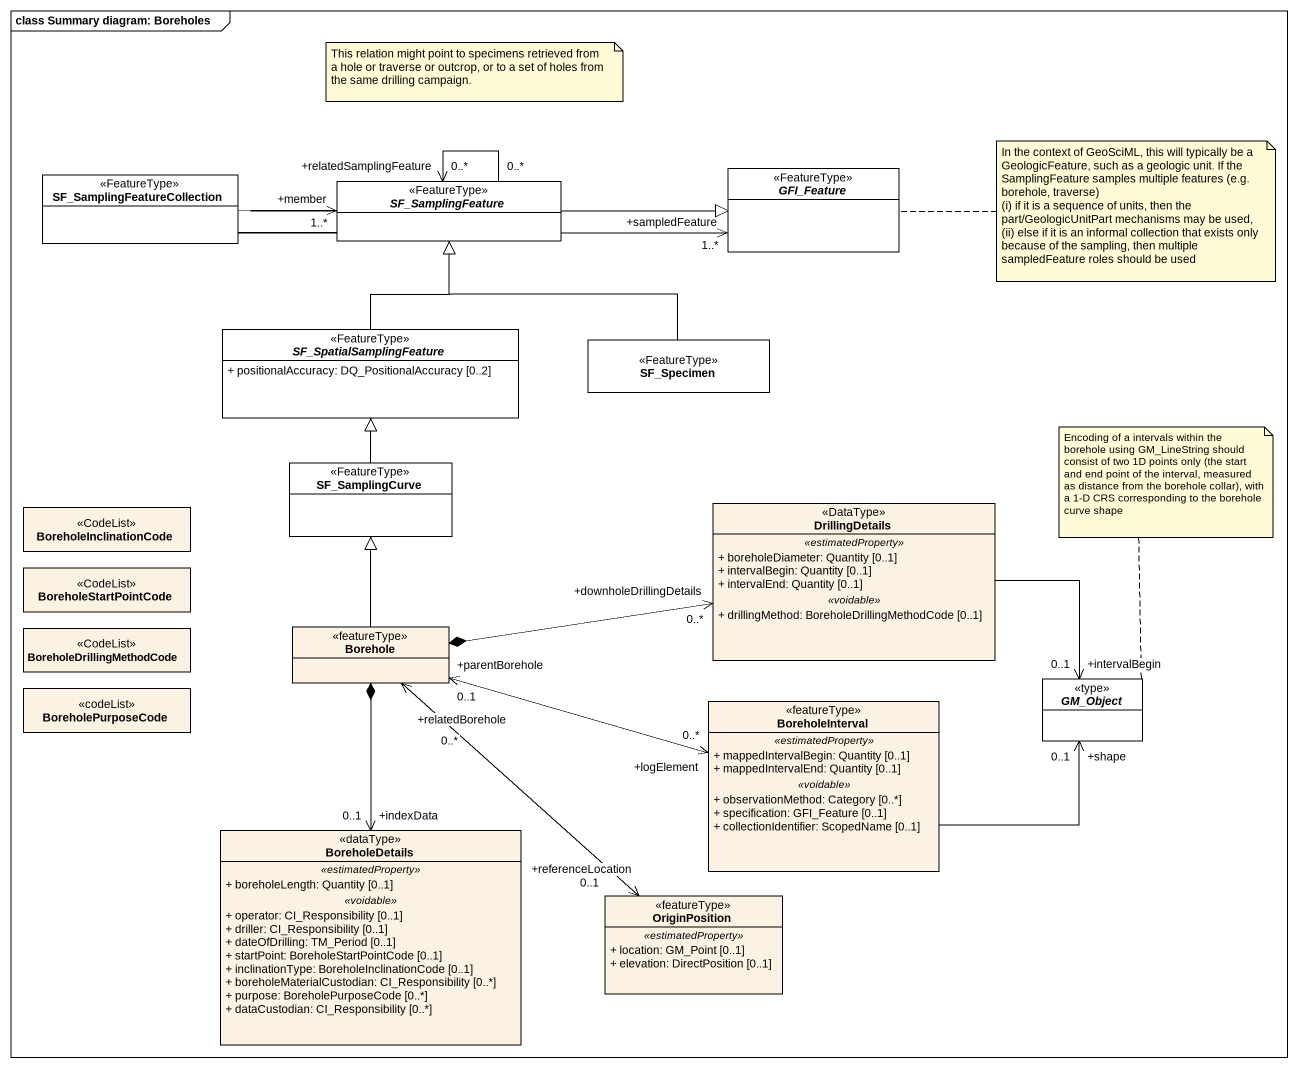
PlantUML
@startuml
mainframe class Summary diagram: Boreholes
hide circle
hide empty members
skinparam classAttributeIconSize 0
class SF_SamplingFeatureCollection <<FeatureType>> #FFFFFF
abstract class GFI_Feature <<FeatureType>> #FFFFFF
abstract class SF_SamplingFeature <<FeatureType>> #FFFFFF
abstract class SF_SpatialSamplingFeature <<FeatureType>> #FFFFFF {
  + positionalAccuracy: DQ_PositionalAccuracy [0..2]
}
class SF_Specimen <<FeatureType>> #FFFFFF
class BoreholeInclinationCode <<CodeList>> #FCF2E3
class SF_SamplingCurve <<FeatureType>> #FFFFFF
class DrillingDetails <<DataType>> #FCF2E3 {
  .. <<estimatedProperty>> ..
  + boreholeDiameter: Quantity [0..1]
  + intervalBegin: Quantity [0..1]
  + intervalEnd: Quantity [0..1]
  .. <<voidable>> ..
  + drillingMethod: BoreholeDrillingMethodCode [0..1]
}
class BoreholeStartPointCode <<CodeList>> #FCF2E3
class BoreholeDrillingMethodCode <<CodeList>> #FCF2E3
class Borehole <<featureType>> #FCF2E3
class BoreholePurposeCode <<codeList>> #FCF2E3
abstract class GM_Object <<type>> #FFFFFF
class BoreholeInterval <<featureType>> #FCF2E3 {
  .. <<estimatedProperty>> ..
  + mappedIntervalBegin: Quantity [0..1]
  + mappedIntervalEnd: Quantity [0..1]
  .. <<voidable>> ..
  + observationMethod: Category [0..*]
  + specification: GFI_Feature [0..1]
  + collectionIdentifier: ScopedName [0..1]
}
class BoreholeDetails <<dataType>> #FCF2E3 {
  .. <<estimatedProperty>> ..
  + boreholeLength: Quantity [0..1]
  .. <<voidable>> ..
  + operator: CI_Responsibility [0..1]
  + driller: CI_Responsibility [0..1]
  + dateOfDrilling: TM_Period [0..1]
  + startPoint: BoreholeStartPointCode [0..1]
  + inclinationType: BoreholeInclinationCode [0..1]
  + boreholeMaterialCustodian: CI_Responsibility [0..*]
  + purpose: BoreholePurposeCode [0..*]
  + dataCustodian: CI_Responsibility [0..*]
}
class OriginPosition <<featureType>> #FCF2E3 {
  .. <<estimatedProperty>> ..
  + location: GM_Point [0..1]
  + elevation: DirectPosition [0..1]
}
SF_SamplingFeatureCollection -right-> "+member\n1..*" SF_SamplingFeature
SF_SamplingFeature -right-> "+sampledFeature\n1..*" GFI_Feature
SF_SamplingFeature -right-|> GFI_Feature
SF_SamplingFeature "0..*" --> "+relatedSamplingFeature\n0..*" SF_SamplingFeature
SF_SpatialSamplingFeature -up-|> SF_SamplingFeature
SF_Specimen -up-|> SF_SamplingFeature
SF_SamplingCurve -up-|> SF_SpatialSamplingFeature
DrillingDetails -right-> "+intervalBegin\n0..1" GM_Object
Borehole -up-|> SF_SamplingCurve
Borehole *-right-> "+downholeDrillingDetails\n0..*" DrillingDetails
Borehole "+parentBorehole\n0..1" <-right-> "+logElement\n0..*" BoreholeInterval
Borehole *--> "+indexData\n0..1" BoreholeDetails
BoreholeInterval -right-> "+shape\n0..1" GM_Object
OriginPosition "+referenceLocation\n0..1" <-up-> "+relatedBorehole\n0..*" Borehole
note as N1
  This relation might point to specimens retrieved from a hole or traverse or outcrop, or to a set of holes from the same drilling campaign.
end note
note right of GFI_Feature
  In the context of GeoSciML, this will typically be a GeologicFeature, such as a geologic unit. If the SamplingFeature samples multiple features (e.g. borehole, traverse)
  (i) if it is a sequence of units, then the part/GeologicUnitPart mechanisms may be used,
  (ii) else if it is an informal collection that exists only because of the sampling, then multiple sampledFeature roles should be used
end note
note top of GM_Object : Encoding of a intervals within the borehole using GM_LineString should consist of two 1D points only (the start and end point of the interval, measured as distance from the borehole collar), with a 1-D CRS corresponding to the borehole curve shape
@enduml
